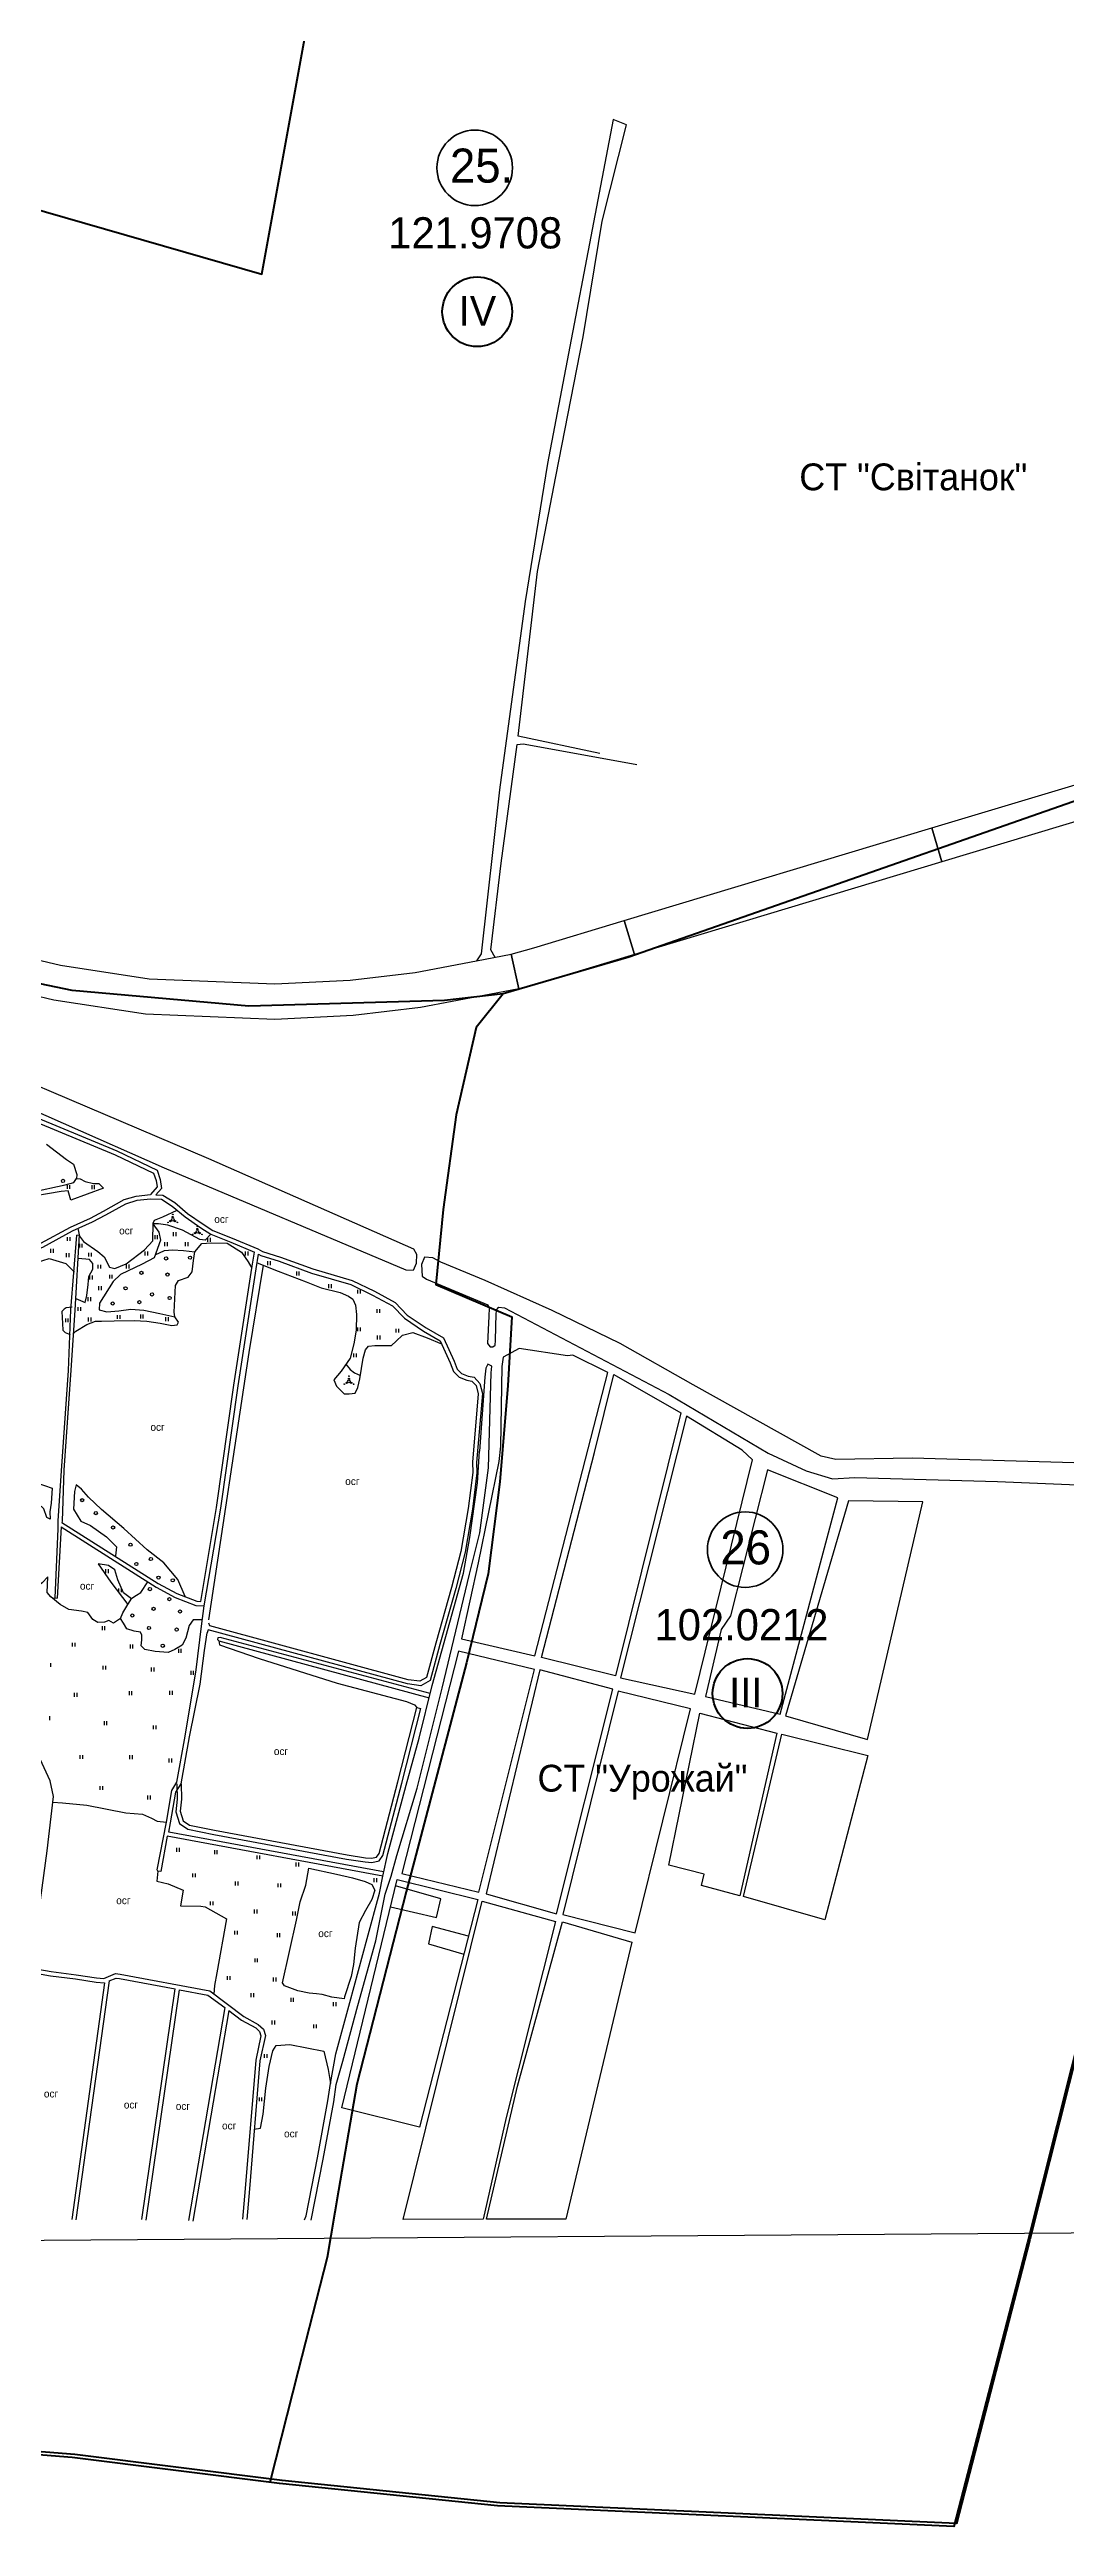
# Model space of a CAD drawing. Header units: millimetres. Extents: x 1378883 to 1389513, y 5662980 to 5673292.
# Drawn here: x 1386751 to 1387698, y 5662980 to 5665288 of the extents above; entities that cross this region are included whole.
import ezdxf
from ezdxf.enums import TextEntityAlignment as Align

# ---------------------------------------------------------------- set-up
doc = ezdxf.new("R2010")
doc.units = ezdxf.units.MM
for name, color, linetype in [('N-raion', 1, 'Continuous'), ('PAY', 4, 'Continuous'), ('zona', 3, 'Continuous'), ('вулиці', 7, 'Continuous'), ('КартаСкан', 252, 'Continuous'), ('межа по генплану', 7, 'Continuous'), ('район', 6, 'Continuous')]:
    doc.layers.add(name, color=color, linetype=linetype)
picture_1 = doc.add_image_def('image1.tif', size_in_pixel=(29607, 29619))

msp = doc.modelspace()

# ---------------------------------------------------------------- linework, layer by layer
at = {"layer": 'N-raion', "color": 1, "lineweight": 35}
for centre in [(1387147.7, 5665177.4), (1387399.7, 5663889.8)]:
    msp.add_circle(centre, 35.2, dxfattribs=at)
at = {"layer": 'zona', "color": 3, "lineweight": 60}
for centre in [(1387150, 5665043.3), (1387401.9, 5663755.7)]:
    msp.add_circle(centre, 32.5, dxfattribs=at)
at = {"layer": 'вулиці', "color": 7}
for p, q in [((1386768.1, 5664225.9), (1386768.1, 5664229.5)), ((1386770.5, 5664225.9), (1386770.5, 5664229.5)), ((1386791.1, 5664225.7), (1386791.1, 5664229.3)), ((1386793.5, 5664225.7), (1386793.5, 5664229.3)), ((1386752.7, 5664166.4), (1386752.7, 5664170)), ((1386755.1, 5664166.4), (1386755.1, 5664170)), ((1386767.4, 5664162.4), (1386767.4, 5664166)), ((1386768.2, 5664177.4), (1386768.2, 5664181)), ((1386769.8, 5664162.4), (1386769.8, 5664166)), ((1386770.6, 5664177.4), (1386770.6, 5664181)), ((1386779.6, 5664171.2), (1386779.6, 5664174.8)), ((1386782, 5664171.2), (1386782, 5664174.8)), ((1386788.2, 5664162.8), (1386788.2, 5664166.4)), ((1386790.6, 5664162.8), (1386790.6, 5664166.4)), ((1386840.6, 5664163.9), (1386840.6, 5664167.5)), ((1386843, 5664163.9), (1386843, 5664167.5)), ((1386849.8, 5664179.1), (1386849.8, 5664182.7)), ((1386852.2, 5664179.1), (1386852.2, 5664182.7)), ((1386859, 5664172.7), (1386859, 5664176.3)), ((1386861.4, 5664172.7), (1386861.4, 5664176.3)), ((1386867.1, 5664182), (1386867.1, 5664185.6)), ((1386869.5, 5664182), (1386869.5, 5664185.6)), ((1386878.2, 5664172.7), (1386878.2, 5664176.3)), ((1386880.6, 5664172.7), (1386880.6, 5664176.3)), ((1386899, 5664176.6), (1386899, 5664180.2)), ((1386901.4, 5664176.6), (1386901.4, 5664180.2)), ((1386934.1, 5664164), (1386934.1, 5664167.6)), ((1386936.5, 5664164), (1386936.5, 5664167.6)), ((1386789, 5664141.6), (1386789, 5664145.2)), ((1386791.4, 5664141.6), (1386791.4, 5664145.2)), ((1386796.9, 5664151.7), (1386796.9, 5664155.3)), ((1386799.3, 5664151.7), (1386799.3, 5664155.3)), ((1386807.5, 5664142.3), (1386807.5, 5664145.9)), ((1386809.9, 5664142.3), (1386809.9, 5664145.9)), ((1386823.3, 5664151.8), (1386823.3, 5664155.4)), ((1386825.7, 5664151.8), (1386825.7, 5664155.4)), ((1386955, 5664155), (1386955, 5664158.6)), ((1386957.4, 5664155), (1386957.4, 5664158.6)), ((1386981.8, 5664145.2), (1386981.8, 5664148.8)), ((1386984.2, 5664145.2), (1386984.2, 5664148.8)), ((1386787.4, 5664121.3), (1386787.4, 5664124.9)), ((1386789.8, 5664121.3), (1386789.8, 5664124.9)), ((1386797.5, 5664131.6), (1386797.5, 5664135.2)), ((1386799.9, 5664131.6), (1386799.9, 5664135.2)), ((1387011.7, 5664133.5), (1387011.7, 5664137.1)), ((1387014.1, 5664133.5), (1387014.1, 5664137.1)), ((1387038.8, 5664128.3), (1387038.8, 5664131.9)), ((1387041.2, 5664128.3), (1387041.2, 5664131.9)), ((1386766.5, 5664101.6), (1386766.5, 5664105.2)), ((1386768.9, 5664101.6), (1386768.9, 5664105.2)), ((1386778.1, 5664112.2), (1386778.1, 5664115.8)), ((1386780.5, 5664112.2), (1386780.5, 5664115.8)), ((1386787.9, 5664102.5), (1386787.9, 5664106.1)), ((1386790.3, 5664102.5), (1386790.3, 5664106.1)), ((1386814.8, 5664104.7), (1386814.8, 5664108.3)), ((1386817.2, 5664104.7), (1386817.2, 5664108.3)), ((1386836.4, 5664105.3), (1386836.4, 5664108.9)), ((1386838.8, 5664105.3), (1386838.8, 5664108.9)), ((1386859.8, 5664102.7), (1386859.8, 5664106.3)), ((1386862.2, 5664102.7), (1386862.2, 5664106.3)), ((1387038.8, 5664093.2), (1387038.8, 5664096.8)), ((1387041.2, 5664093.2), (1387041.2, 5664096.8)), ((1387056.9, 5664110.3), (1387056.9, 5664113.9)), ((1387059.3, 5664110.3), (1387059.3, 5664113.9)), ((1387074.6, 5664092), (1387074.6, 5664095.6)), ((1387077, 5664092), (1387077, 5664095.6)), ((1387035.1, 5664069), (1387035.1, 5664072.6)), ((1387037.5, 5664069), (1387037.5, 5664072.6)), ((1387057.1, 5664085.6), (1387057.1, 5664089.2)), ((1387059.5, 5664085.6), (1387059.5, 5664089.2)), ((1386804, 5663868), (1386804, 5663871.6)), ((1386806.4, 5663868), (1386806.4, 5663871.6)), ((1386816.1, 5663850.1), (1386816.1, 5663853.7)), ((1386818.5, 5663850.1), (1386818.5, 5663853.7)), ((1386800.7, 5663814.8), (1386800.7, 5663818.4)), ((1386803.1, 5663814.8), (1386803.1, 5663818.4)), ((1386773, 5663799.4), (1386773, 5663803)), ((1386775.4, 5663799.4), (1386775.4, 5663803)), ((1386826.8, 5663797.8), (1386826.8, 5663801.4)), ((1386829.2, 5663797.8), (1386829.2, 5663801.4)), ((1386871.8, 5663793.7), (1386871.8, 5663797.3)), ((1386874.2, 5663793.7), (1386874.2, 5663797.3)), ((1386752.7, 5663780.5), (1386752.7, 5663784.1)), ((1386801.5, 5663778), (1386801.5, 5663781.6)), ((1386803.9, 5663778), (1386803.9, 5663781.6)), ((1386846.6, 5663776.2), (1386846.6, 5663779.8)), ((1386849, 5663776.2), (1386849, 5663779.8)), ((1386883.3, 5663773.2), (1386883.3, 5663776.8)), ((1386885.7, 5663773.2), (1386885.7, 5663776.8)), ((1386774.8, 5663752.6), (1386774.8, 5663756.2)), ((1386777.2, 5663752.6), (1386777.2, 5663756.2)), ((1386825.9, 5663754.2), (1386825.9, 5663757.8)), ((1386828.3, 5663754.2), (1386828.3, 5663757.8)), ((1386863.7, 5663754.6), (1386863.7, 5663758.2)), ((1386866.1, 5663754.6), (1386866.1, 5663758.2)), ((1386751.7, 5663731), (1386751.7, 5663734.6)), ((1386802.6, 5663726.2), (1386802.6, 5663729.8)), ((1386805, 5663726.2), (1386805, 5663729.8)), ((1386848.3, 5663722.4), (1386848.3, 5663726)), ((1386850.7, 5663722.4), (1386850.7, 5663726)), ((1386780.1, 5663694.8), (1386780.1, 5663698.4)), ((1386782.5, 5663694.8), (1386782.5, 5663698.4)), ((1386826.4, 5663694.5), (1386826.4, 5663698.1)), ((1386828.8, 5663694.5), (1386828.8, 5663698.1)), ((1386862.9, 5663691.4), (1386862.9, 5663695)), ((1386865.3, 5663691.4), (1386865.3, 5663695)), ((1386798.7, 5663665.8), (1386798.7, 5663669.4)), ((1386801.1, 5663665.8), (1386801.1, 5663669.4)), ((1386843, 5663657), (1386843, 5663660.6)), ((1386845.4, 5663657), (1386845.4, 5663660.6)), ((1386870.1, 5663608.3), (1386870.1, 5663611.9)), ((1386872.5, 5663608.3), (1386872.5, 5663611.9)), ((1386885.1, 5663584.5), (1386885.1, 5663588.1)), ((1386887.5, 5663584.5), (1386887.5, 5663588.1)), ((1386905.4, 5663606), (1386905.4, 5663609.6)), ((1386907.8, 5663606), (1386907.8, 5663609.6)), ((1386945.1, 5663601.3), (1386945.1, 5663604.9)), ((1386947.5, 5663601.3), (1386947.5, 5663604.9)), ((1386981.4, 5663594.6), (1386981.4, 5663598.2)), ((1386983.8, 5663594.6), (1386983.8, 5663598.2)), ((1386924.8, 5663576.8), (1386924.8, 5663580.4)), ((1386927.2, 5663576.8), (1386927.2, 5663580.4)), ((1386964.5, 5663575.2), (1386964.5, 5663578.8)), ((1386966.9, 5663575.2), (1386966.9, 5663578.8)), ((1387054.1, 5663580), (1387054.1, 5663583.6)), ((1387056.5, 5663580), (1387056.5, 5663583.6)), ((1386901.4, 5663558.4), (1386901.4, 5663562)), ((1386903.8, 5663558.4), (1386903.8, 5663562)), ((1386942.6, 5663550.7), (1386942.6, 5663554.3)), ((1386945, 5663550.7), (1386945, 5663554.3)), ((1386978.3, 5663548.9), (1386978.3, 5663552.5)), ((1386980.7, 5663548.9), (1386980.7, 5663552.5)), ((1386924.1, 5663531), (1386924.1, 5663534.6)), ((1386926.5, 5663531), (1386926.5, 5663534.6)), ((1386963.8, 5663528.7), (1386963.8, 5663532.3)), ((1386966.2, 5663528.7), (1386966.2, 5663532.3)), ((1386943, 5663505.3), (1386943, 5663508.9)), ((1386945.4, 5663505.3), (1386945.4, 5663508.9)), ((1386917.3, 5663488.8), (1386917.3, 5663492.4)), ((1386919.7, 5663488.8), (1386919.7, 5663492.4)), ((1386939.3, 5663472.8), (1386939.3, 5663476.4)), ((1386941.7, 5663472.8), (1386941.7, 5663476.4)), ((1386960.1, 5663487.4), (1386960.1, 5663491)), ((1386962.5, 5663487.4), (1386962.5, 5663491)), ((1386976.5, 5663468.5), (1386976.5, 5663472.1)), ((1386978.9, 5663468.5), (1386978.9, 5663472.1)), ((1386958.9, 5663447.4), (1386958.9, 5663451)), ((1386961.3, 5663447.4), (1386961.3, 5663451)), ((1387016.2, 5663464.4), (1387016.2, 5663468)), ((1387018.6, 5663464.4), (1387018.6, 5663468)), ((1386997.9, 5663443.8), (1386997.9, 5663447.4)), ((1387000.3, 5663443.8), (1387000.3, 5663447.4)), ((1386951.8, 5663416.1), (1386951.8, 5663419.7)), ((1386954.2, 5663416.1), (1386954.2, 5663419.7)), ((1386947, 5663375.7), (1386947, 5663379.3)), ((1386949.4, 5663375.7), (1386949.4, 5663379.3))]:
    msp.add_line(p, q, dxfattribs=at)
for points in [[(1387264.2, 5664631.8), (1387188.1, 5664647.9), (1387206.3, 5664801.3), (1387223.2, 5664889.9), (1387248.7, 5665020), (1387266.5, 5665127.6), (1387289, 5665217.5), (1387276.7, 5665222.3), (1387215.6, 5664901.8), (1387194.7, 5664773.3), (1387170.7, 5664597.8), (1387153.8, 5664445.1), (1387149.3, 5664438.3)], [(1387166.7, 5664441.7), (1387162.7, 5664448.6), (1387172.2, 5664529.4), (1387187.3, 5664640.1), (1387192.9, 5664640.8), (1387276.8, 5664625.3), (1387298.9, 5664621.5)], [(1386176.2, 5664528), (1386356.7, 5664451.3), (1386419, 5664422.4), (1386423.1, 5664419), (1386636.6, 5664330.6), (1386812.5, 5664257.8), (1386848.4, 5664240.5), (1386850.8, 5664233.8), (1386851.7, 5664227.7), (1386845.5, 5664220.8)], [(1386177.8, 5664531.7), (1386358.4, 5664455), (1386421.2, 5664425.8), (1386425.2, 5664422.5), (1386638.1, 5664334.3), (1386814.1, 5664261.5), (1386851.7, 5664243.4), (1386854.7, 5664234.8), (1386855.9, 5664226.4), (1386850.6, 5664220.5)], [(1386701, 5664448.7), (1386761.7, 5664434.3), (1386844.2, 5664421.8), (1386961.3, 5664416.9), (1387031.6, 5664420.5), (1387092.2, 5664427.7), (1387149.5, 5664438.3), (1387181.7, 5664444.7), (1387188.8, 5664412.5), (1387156.2, 5664406), (1387097.2, 5664395), (1387034.4, 5664387.6), (1386961.4, 5664383.9), (1386841, 5664388.9), (1386755.5, 5664401.8), (1386692.8, 5664416.7)], [(1386748.7, 5664267.5), (1386767.4, 5664253.4), (1386773.8, 5664249.1), (1386776.8, 5664239.3), (1386776.5, 5664235.6)], [(1386734.5, 5664222.9), (1386766.1, 5664229.6), (1386774.2, 5664231.9), (1386776.7, 5664235.6), (1386779.9, 5664235.3), (1386784.6, 5664232.9), (1386792.4, 5664231), (1386797.3, 5664231), (1386801.9, 5664226.6), (1386771.4, 5664215.5), (1386768.7, 5664224.2), (1386762.2, 5664223.6), (1386725.9, 5664217.2)], [(1386618.9, 5664079), (1386619.6, 5664087.5), (1386621.3, 5664101.7), (1386624.9, 5664121.2), (1386631.6, 5664136.7), (1386639.1, 5664142.2), (1386655.6, 5664147.3), (1386686.2, 5664156.4), (1386713.4, 5664163.7), (1386743.4, 5664175.3), (1386771.1, 5664190.3), (1386789.7, 5664198.8), (1386801.9, 5664205.3), (1386820.9, 5664215.9), (1386832.2, 5664219.2), (1386845.5, 5664220.8)], [(1386623.6, 5664071.1), (1386622.7, 5664077.2), (1386623.6, 5664087.1), (1386625.3, 5664101.1), (1386628.8, 5664120), (1386634.8, 5664134.1), (1386640.9, 5664138.6), (1386656.8, 5664143.5), (1386687.3, 5664152.5), (1386714.6, 5664159.9), (1386745.1, 5664171.7), (1386772.8, 5664186.7), (1386791.5, 5664195.2), (1386803.8, 5664201.8), (1386822.5, 5664212.1), (1386833, 5664215.3), (1386845.6, 5664216.7), (1386855.8, 5664216.3), (1386865.8, 5664209.9), (1386877.7, 5664200), (1386892.3, 5664189.7), (1386901.8, 5664183.7), (1386920.3, 5664176.2), (1386942.5, 5664167.1)], [(1386623.6, 5664071.1), (1386622.7, 5664077.2), (1386623.6, 5664087.1), (1386625.3, 5664101.1), (1386628.8, 5664120), (1386634.8, 5664134.1), (1386640.9, 5664138.6), (1386656.8, 5664143.5), (1386687.3, 5664152.5), (1386714.6, 5664159.9), (1386745.1, 5664171.7), (1386772.8, 5664186.7), (1386791.5, 5664195.2), (1386803.8, 5664201.8), (1386822.5, 5664212.1), (1386833, 5664215.3), (1386845.6, 5664216.7), (1386855.8, 5664216.3), (1386865.8, 5664209.9), (1386877.7, 5664200), (1386892.3, 5664189.7), (1386901.8, 5664183.7), (1386920.3, 5664176.2), (1386942.5, 5664167.1)], [(1386850.6, 5664220.5), (1386857, 5664220.2), (1386868.2, 5664213.1), (1386880.1, 5664203.1), (1386894.5, 5664193), (1386903.6, 5664187.3), (1386921.8, 5664179.9), (1386945.7, 5664170.1), (1386949.9, 5664167.7), (1386966.7, 5664162.2), (1386996.7, 5664151.3), (1387033.5, 5664140.7), (1387054.2, 5664130.6), (1387073.4, 5664120.2), (1387084.8, 5664108.4), (1387102.3, 5664096.6), (1387118.7, 5664087), (1387128.4, 5664065.4), (1387131.4, 5664058), (1387135.4, 5664054), (1387141.5, 5664051.5), (1387147.2, 5664050.5), (1387152.5, 5664044.7), (1387155, 5664035.4), (1387149.5, 5663971), (1387149.8, 5663961.3), (1387145.5, 5663927.5), (1387138.8, 5663887.3), (1387130.1, 5663853.6), (1387115.3, 5663801.5), (1387106.2, 5663767.9), (1387097.4, 5663763), (1387084.9, 5663764.7), (1386899.4, 5663815.1), (1386898.3, 5663812.2)], [(1386777.8, 5664189), (1386779.4, 5664181.9), (1386783.2, 5664176.8), (1386796.5, 5664167.7), (1386802.4, 5664162.6), (1386807.2, 5664153), (1386812.2, 5664151.9), (1386822.9, 5664156.1), (1386839.8, 5664169), (1386847.6, 5664177.5), (1386847.9, 5664194.1), (1386849.4, 5664196.7), (1386857, 5664199.8), (1386870.4, 5664206)], [(1386901.8, 5664183.7), (1386896.4, 5664178.1), (1386891.5, 5664178.9), (1386875.5, 5664187.5), (1386861.7, 5664192), (1386852.9, 5664193.5), (1386847.8, 5664193.4), (1386853.2, 5664185.7), (1386854.8, 5664178.3), (1386849, 5664161.7), (1386837.8, 5664155.7), (1386817.7, 5664146.2), (1386810.7, 5664139.5), (1386798.1, 5664119.4), (1386797.8, 5664113.3), (1386805, 5664111.3), (1386816.1, 5664112.4), (1386827.1, 5664114), (1386839.3, 5664112.9), (1386854.3, 5664109.9), (1386868.2, 5664106.8)], [(1386776.6, 5664182.9), (1386771.1, 5664113.3), (1386768.8, 5664056.6), (1386762.4, 5663963.2), (1386759.2, 5663916.7), (1386759.3, 5663909.2)], [(1386762.2, 5663910.9), (1386850.7, 5663854.8), (1386868.5, 5663845.3), (1386887.8, 5663837.7), (1386895.6, 5663837.4), (1386911.1, 5663928.5), (1386927.1, 5664042.3), (1386944, 5664151.4), (1386946.2, 5664165.2)], [(1386776.6, 5664182.9), (1386779, 5664183.1), (1386775.1, 5664113), (1386771.4, 5664057), (1386764.7, 5663963.8), (1386763.2, 5663916.2), (1386763, 5663915.1)], [(1386763, 5663915.1), (1386852.8, 5663858.3), (1386870.2, 5663849), (1386888.7, 5663841.6), (1386892.3, 5663841.5), (1386907.1, 5663929.1), (1386923.2, 5664042.9), (1386940.1, 5664152), (1386942.5, 5664167.1)], [(1386773.9, 5664091.1), (1386776, 5664093.2), (1386786.3, 5664099.6), (1386794.4, 5664102.7), (1386799.8, 5664102.8), (1386811.8, 5664103), (1386830.3, 5664103.3), (1386842.2, 5664102.8), (1386854.7, 5664100.7), (1386865.5, 5664098.7), (1386870.4, 5664099.3), (1386871.6, 5664101.7), (1386868.2, 5664106.8), (1386867.5, 5664111.1), (1386868.9, 5664136), (1386871.6, 5664140.6), (1386880.6, 5664143.8), (1386884.5, 5664148.6), (1386885.7, 5664159.2), (1386886.8, 5664167.3), (1386893.4, 5664175.1), (1386902.2, 5664175.7), (1386917.1, 5664175.3), (1386930.5, 5664167), (1386936.7, 5664158), (1386940.1, 5664152), (1386942.5, 5664167.1)], [(1386850, 5664164.5), (1386858.6, 5664168.6), (1386866.2, 5664169), (1386876.2, 5664168.6), (1386886.8, 5664167.3)], [(1386946.2, 5664165.2), (1386948.3, 5664164), (1386965.4, 5664158.5), (1386995.5, 5664147.5), (1387032.1, 5664136.9), (1387052.4, 5664127), (1387071, 5664117), (1387082.3, 5664105.4), (1387100.1, 5664093.2), (1387115.6, 5664084.2), (1387124.7, 5664063.9), (1387128, 5664055.7), (1387133.1, 5664050.5), (1387140.3, 5664047.6), (1387145.1, 5664046.8), (1387148.9, 5664042.7), (1387150.9, 5664035), (1387145.5, 5663971.2), (1387145.8, 5663961.5), (1387141.6, 5663928.1), (1387134.9, 5663888.1), (1387126.2, 5663854.6), (1387111.4, 5663802.6), (1387102.7, 5663770.6), (1387096.6, 5663767.1), (1387085.7, 5663768.6), (1386900.7, 5663818.9), (1386900, 5663821.2)], [(1386946.2, 5664165.2), (1386948.3, 5664164), (1386965.4, 5664158.5), (1386995.5, 5664147.5), (1387032.1, 5664136.9), (1387052.4, 5664127), (1387071, 5664117), (1387082.3, 5664105.4), (1387100.1, 5664093.2), (1387115.6, 5664084.2), (1387124.7, 5664063.9), (1387128, 5664055.7), (1387133.1, 5664050.5), (1387140.3, 5664047.6), (1387145.1, 5664046.8), (1387148.9, 5664042.7), (1387150.9, 5664035), (1387145.5, 5663971.2), (1387145.8, 5663961.5), (1387141.6, 5663928.1), (1387134.9, 5663888.1), (1387126.2, 5663854.6), (1387111.4, 5663802.6), (1387102.7, 5663770.6), (1387096.6, 5663767.1), (1387085.7, 5663768.6), (1386900.7, 5663818.9), (1386900, 5663821.2)], [(1386719, 5664002), (1386714, 5664007.6), (1386709.7, 5664015.8), (1386695.1, 5664022), (1386692.4, 5664027.6), (1386692.4, 5664039.8), (1386697.7, 5664051.1), (1386702.9, 5664059.6), (1386703.9, 5664075.6), (1386707.6, 5664095.3), (1386709.5, 5664116.5), (1386709.7, 5664125.8), (1386705.8, 5664127.4), (1386694.6, 5664123.9), (1386679.2, 5664121.5), (1386675.1, 5664121.9), (1386669.9, 5664139.4), (1386682.7, 5664144), (1386707.1, 5664150.2), (1386727.5, 5664153.5), (1386751, 5664161.1), (1386766.5, 5664156.3), (1386774.7, 5664148.3)], [(1386776, 5664123.9), (1386784.8, 5664120.2), (1386786.2, 5664126.6), (1386787.4, 5664136.7), (1386788, 5664144.2), (1386791.8, 5664151.1), (1386791.9, 5664156.4), (1386788.7, 5664160.2), (1386778.2, 5664161.1)], [(1386899.8, 5663824.5), (1386937.6, 5664073.6), (1386950.7, 5664154.7)], [(1386944.9, 5664156.9), (1386964.4, 5664149.3), (1386990.7, 5664139.2), (1387004.7, 5664133.7), (1387022.2, 5664129.5), (1387030, 5664126), (1387034.1, 5664123.2), (1387036.5, 5664117.7), (1387037.4, 5664109), (1387037.3, 5664094.2), (1387035, 5664081.4), (1387031.6, 5664068.3), (1387023.1, 5664056.1), (1387016.3, 5664048), (1387019, 5664042), (1387026.1, 5664035), (1387030.6, 5664035), (1387036.2, 5664035.6), (1387038.8, 5664040.8), (1387040.7, 5664048.8), (1387043.7, 5664068.3), (1387045.9, 5664075.9), (1387048.6, 5664079.3), (1387054.7, 5664080), (1387064.7, 5664080), (1387070.2, 5664079.9), (1387074.6, 5664083.9), (1387080.5, 5664089.5), (1387089.9, 5664092), (1387103.5, 5664087.1), (1387116.8, 5664081.4)], [(1386772.6, 5664115.6), (1386769.6, 5664115.5), (1386766.9, 5664115.2), (1386765.2, 5664114), (1386763, 5664111.8), (1386763.4, 5664100.4), (1386763.9, 5664094.2), (1386766.1, 5664092.1), (1386770.7, 5664090.4)], [(1387135.4, 5663806.8), (1387203.8, 5663790.7), (1387271.6, 5664054.9), (1387239.2, 5664071), (1387234.2, 5664070.4), (1387189, 5664077.2), (1387174.2, 5664069.2), (1387173.1, 5664060.3), (1387171.6, 5663986.3), (1387170.3, 5663971.9), (1387150.8, 5663877.5), (1387135.4, 5663806.8)], [(1386995.3, 5663265), (1387006.6, 5663321.9), (1387016.3, 5663375.3), (1387018.6, 5663391.4), (1387024.9, 5663413), (1387038.9, 5663465), (1387055.6, 5663525.3), (1387064.2, 5663568.6), (1387069.8, 5663585.4), (1387075, 5663604.7), (1387093.9, 5663667.5), (1387105.1, 5663712.3), (1387117.2, 5663760.6), (1387142.7, 5663866.8), (1387152.5, 5663905.5), (1387160.4, 5663965.9), (1387163.1, 5664054.6)], [(1387027.5, 5664062.5), (1387031.5, 5664057.5), (1387035.7, 5664054.5), (1387041.2, 5664052.1)], [(1387210, 5663789.3), (1387259.3, 5663980.2), (1387277.4, 5664052.9), (1387339.8, 5664017.4), (1387278.9, 5663772.3), (1387210, 5663789.3)], [(1387283.5, 5663770.4), (1387352.8, 5663755.1), (1387406.6, 5663973.4), (1387397, 5663982.6), (1387344.9, 5664014), (1387283.5, 5663770.4)], [(1386735, 5663955.2), (1386735.6, 5663953.3), (1386739.6, 5663952), (1386753.9, 5663947.1), (1386753, 5663933), (1386751.8, 5663925), (1386752.1, 5663918.3), (1386748.9, 5663919.7), (1386746.2, 5663927.7), (1386736.6, 5663936.8), (1386728.1, 5663946.1), (1386719.7, 5663961.4), (1386715.1, 5663965.8), (1386711.3, 5663966.4), (1386706.1, 5663960.5), (1386702.4, 5663957.4), (1386695, 5663969.9), (1386688.6, 5663979.4), (1386680, 5663992), (1386675.4, 5663996.1), (1386667.7, 5663998.8), (1386657, 5664002.1)], [(1386989, 5663265.1), (1386990.5, 5663269.1), (1387001.2, 5663322.9), (1387010.8, 5663376.1), (1387013.2, 5663392.3), (1387018.3, 5663420), (1387031.3, 5663467.7), (1387047.5, 5663527.4), (1387058.9, 5663569.8), (1387062, 5663585.5), (1387066.6, 5663606.6), (1387083.9, 5663670.4), (1387095.9, 5663714), (1387108.1, 5663763.3), (1387137.3, 5663868), (1387143.1, 5663901), (1387150.3, 5663952), (1387152.2, 5663981.4)], [(1387362.8, 5663752.9), (1387432.2, 5663736.5), (1387486.2, 5663938), (1387420.5, 5663964.1), (1387385.9, 5663828.2), (1387377.3, 5663815.2), (1387362.8, 5663752.9)], [(1386877.8, 5663846), (1386871.1, 5663861.9), (1386858, 5663877.6), (1386842.5, 5663889.7), (1386820.7, 5663909.6), (1386799.8, 5663927.3), (1386787.7, 5663938.7), (1386781.2, 5663946), (1386776.3, 5663950.3), (1386774.8, 5663944.1), (1386773.7, 5663927.5), (1386780.6, 5663916.3), (1386789.7, 5663912.4), (1386804.4, 5663901.7), (1386814, 5663892.3), (1386813, 5663884)], [(1387437.4, 5663734.9), (1387513.8, 5663713), (1387565.3, 5663934.2), (1387496, 5663935.4), (1387437.4, 5663734.9)], [(1386762.2, 5663910.9), (1386758.6, 5663844.6)], [(1386759.3, 5663909.2), (1386756.3, 5663844.8)], [(1386817.6, 5663825.6), (1386811.2, 5663821.3), (1386806.8, 5663823.8), (1386802.6, 5663822.3), (1386796.4, 5663821.8), (1386791.8, 5663824.6), (1386787.3, 5663831.3), (1386781.1, 5663832.5), (1386769.3, 5663834.1), (1386761.5, 5663838.6), (1386752.8, 5663845.7), (1386749.4, 5663849.9), (1386749.8, 5663864.3), (1386744.5, 5663858.9), (1386737.5, 5663852.9), (1386731.9, 5663856.4), (1386725.4, 5663866.7), (1386719.1, 5663876.3), (1386711.8, 5663882), (1386699.2, 5663884.9)], [(1386827.9, 5663844), (1386820.4, 5663849.5), (1386815.2, 5663861.5), (1386812.2, 5663871), (1386806.4, 5663874.9), (1386796.7, 5663876.4), (1386808.6, 5663859.6), (1386824.4, 5663838.7)], [(1386753.8, 5663844.9), (1386758.6, 5663844.6)], [(1386894, 5663824.4), (1386885.3, 5663824.4), (1386881.6, 5663819.2), (1386878.6, 5663807.3), (1386875.2, 5663800.9), (1386868.3, 5663796.7), (1386862.1, 5663794), (1386850, 5663794.9), (1386840.4, 5663796.7), (1386836.9, 5663800.1), (1386837.4, 5663805.8), (1386837.6, 5663810.2), (1386836.1, 5663812.9), (1386830.2, 5663813.9), (1386823.5, 5663815.9), (1386820.4, 5663821.1), (1386817.6, 5663825.6), (1386819.8, 5663831), (1386824.3, 5663838.6), (1386828.3, 5663844.6), (1386832.5, 5663847.3), (1386836.6, 5663849.8), (1386843, 5663859.7)], [(1387062, 5663585.5), (1386861.2, 5663622.7), (1386855.1, 5663589.8), (1386852.5, 5663590.1), (1386851.9, 5663591.5), (1386860.4, 5663635.9), (1386865.4, 5663665.3), (1386870.2, 5663673), (1386878, 5663715.9), (1386888, 5663777.7), (1386893.2, 5663818.4), (1386895.6, 5663837.4)], [(1386731.6, 5663502), (1386742.9, 5663563.1), (1386749.1, 5663609.1), (1386755.2, 5663659.7), (1386751.9, 5663674.2), (1386687.7, 5663813.1)], [(1387062.7, 5663589.4), (1386862.7, 5663626.5), (1386864.3, 5663635.1), (1386869.2, 5663663.8), (1386874, 5663671.6), (1386881.9, 5663715.2), (1386891.8, 5663764.3), (1386895.9, 5663795.7), (1386898.3, 5663812.2)], [(1387106.2, 5663755.8), (1386910.5, 5663807.8), (1386908.3, 5663807.5), (1386908, 5663806.1), (1386909.3, 5663804.8), (1387105.2, 5663751.7)], [(1386909.3, 5663804.8), (1386910, 5663801), (1386946.8, 5663788.2), (1387019.5, 5663765.3), (1387084, 5663748.2), (1387091.5, 5663745.2), (1387093.6, 5663742.7), (1387097.5, 5663741.7)], [(1387079.7, 5663588), (1387151.6, 5663570.5), (1387203.3, 5663778.2), (1387132.5, 5663795.3), (1387079.7, 5663588)], [(1387158.2, 5663569), (1387224, 5663550.5), (1387276.3, 5663759.7), (1387208.3, 5663777.9), (1387158.2, 5663569)], [(1387229.7, 5663549.7), (1387297.1, 5663532.7), (1387348.7, 5663741.3), (1387281.5, 5663757.8), (1387229.7, 5663549.7)], [(1386870, 5663671.4), (1386870.4, 5663657.4), (1386869.2, 5663645.5), (1386872.7, 5663634.6), (1386880.4, 5663629.3), (1386904.5, 5663624.4), (1387028.1, 5663601.3), (1387045.5, 5663598.7), (1387051.8, 5663598.2), (1387058.6, 5663599.8), (1387062.2, 5663604.9), (1387079.8, 5663672.3), (1387097.5, 5663741.7)], [(1386874, 5663671.6), (1386874.4, 5663657.2), (1386873.3, 5663646), (1386876.1, 5663637.1), (1386882, 5663633), (1386905.2, 5663628.4), (1387028.8, 5663605.3), (1387046, 5663602.7), (1387051.5, 5663602.2), (1387056.2, 5663603.3), (1387058.5, 5663606.6), (1387075.9, 5663673.3), (1387093.6, 5663742.7)], [(1387357.4, 5663737.3), (1387429.1, 5663718.7), (1387394.8, 5663567.1), (1387358.9, 5663576.7), (1387361.6, 5663587.5), (1387328.5, 5663595.6), (1387357.4, 5663737.3)], [(1387433.9, 5663717.8), (1387514, 5663697.9), (1387474.1, 5663544.9), (1387398.3, 5663566.4), (1387433.9, 5663717.8)], [(1386754.6, 5663654.6), (1386763.5, 5663653.8), (1386786.3, 5663651.6), (1386822.7, 5663644.5), (1386838, 5663643.2), (1386846.6, 5663639.5), (1386851.7, 5663636.9), (1386860.4, 5663635.9)], [(1386852.5, 5663590.2), (1386851.3, 5663580.9), (1386862.1, 5663578.2), (1386876.1, 5663572.5), (1386873.5, 5663558), (1386892.3, 5663557.5), (1386896.4, 5663557), (1386916.5, 5663545.6), (1386907.3, 5663495.3), (1386905.3, 5663483.7), (1386904.6, 5663475.6)], [(1386993.2, 5663592.9), (1387018.8, 5663587.3), (1387033.8, 5663583.9), (1387045.7, 5663580.5), (1387051.7, 5663577.8), (1387054.7, 5663572.4), (1387051.9, 5663563.8), (1387045.8, 5663553.4), (1387040.1, 5663542.4), (1387036.3, 5663518.3), (1387034.7, 5663503.3), (1387032.6, 5663492), (1387026.4, 5663473.2), (1387026.1, 5663471.1), (1387014.6, 5663472.6), (1387005.4, 5663475.3), (1387000.1, 5663476), (1386993.4, 5663476.4), (1386982.9, 5663478.7), (1386970.4, 5663483.2), (1386968.6, 5663486), (1386981.7, 5663544.6), (1386985, 5663561.5), (1386990.2, 5663577.2), (1386993.2, 5663592.9)], [(1387075.4, 5663582.3), (1387150.7, 5663563.8), (1387096.2, 5663351.7), (1387023.9, 5663369.5), (1387075.4, 5663582.3)], [(1387069.3, 5663557), (1387112.2, 5663546.9), (1387116.2, 5663564.3), (1387074, 5663576.4)], [(1387154.5, 5663562.2), (1387223, 5663543.3), (1387177, 5663360.5), (1387155.5, 5663266), (1387081, 5663265.7), (1387154.5, 5663562.2)], [(1387229.5, 5663543), (1387294, 5663524), (1387232.7, 5663266), (1387158.6, 5663266), (1387187.5, 5663389.9), (1387229.5, 5663543)], [(1387141.9, 5663529.7), (1387108.1, 5663538.5), (1387104.5, 5663522.3), (1387137.6, 5663512.7)], [(1386727.7, 5663496.3), (1386731.4, 5663496.4), (1386752.5, 5663492.6), (1386775.6, 5663489.7), (1386794.9, 5663486.8), (1386802.7, 5663486.1)], [(1386731.6, 5663502), (1386733.4, 5663500.1), (1386753.1, 5663496.6), (1386776.2, 5663493.7), (1386795.3, 5663490.7), (1386802.1, 5663490.1), (1386812.9, 5663494.7), (1386817.3, 5663494.1), (1386900.8, 5663478.5), (1386932.5, 5663454.7), (1386946, 5663447.4), (1386950.7, 5663442.9), (1386952.6, 5663437), (1386947.5, 5663413.5), (1386937.8, 5663294.2), (1386935.2, 5663265.6)], [(1386802.7, 5663486.1), (1386772.2, 5663265.7)], [(1386807, 5663487.9), (1386776.1, 5663265.2)], [(1386807, 5663487.9), (1386813.4, 5663490.6), (1386816.7, 5663490.1), (1386868.5, 5663480.4)], [(1386837.5, 5663265.5), (1386868.5, 5663480.4)], [(1386841.4, 5663265), (1386872.5, 5663479.7)], [(1386872.5, 5663479.7), (1386899.1, 5663474.7), (1386914.8, 5663463)], [(1386914.8, 5663463), (1386881.1, 5663264.7)], [(1386918.4, 5663460.3), (1386885, 5663264.1)], [(1386918.4, 5663460.3), (1386930.3, 5663451.4), (1386943.6, 5663444.1), (1386947.2, 5663440.7), (1386948.4, 5663436.8), (1386943.6, 5663414.1), (1386933.8, 5663294.5), (1386931.2, 5663266)], [(1386942.3, 5663349.6), (1386948.1, 5663350.7), (1386950.4, 5663363.6), (1386953.1, 5663387.8), (1386956.1, 5663408), (1386959.4, 5663422.7), (1386962.8, 5663427.6), (1386975.3, 5663428.6), (1387007, 5663422.4), (1387011, 5663405.2), (1387013.2, 5663392.3)]]:
    msp.add_lwpolyline(points, dxfattribs=at)
for points in [[(1387583.1, 5664530.7), (1387573.6, 5664562.3), (1387844.7, 5664643.9), (1387838.3, 5664613.7), (1387836.9, 5664607.1), (1387583.1, 5664530.7)], [(1387296.6, 5664444.4), (1387287.1, 5664476), (1387573.6, 5664562.3), (1387583.1, 5664530.7), (1387296.6, 5664444.4)], [(1387212, 5664418.9), (1387188.8, 5664412.5), (1387181.7, 5664444.7), (1387202.8, 5664450.6), (1387287.1, 5664476), (1387296.6, 5664444.4), (1387212, 5664418.9)]]:
    msp.add_lwpolyline(points, close=True, dxfattribs=at)
at = {"layer": 'вулиці', "color": 7, "lineweight": -2}
for points in [[(1386164.4, 5664541.4), (1386164.6, 5664546.4), (1386167.8, 5664553.9), (1386172.9, 5664560.5), (1386183.7, 5664557.1), (1386591.6, 5664385.2), (1386899.6, 5664254.2), (1387090.6, 5664170.2), (1387093.3, 5664165.2), (1387093, 5664156.4), (1387090.4, 5664150), (1387083.7, 5664150.3), (1386858.6, 5664245.2), (1386670.1, 5664328.5), (1386484.8, 5664403.9), (1386402.7, 5664438), (1386302.1, 5664481.2), (1386196.6, 5664526), (1386171.1, 5664536.5), (1386164.4, 5664541.4)], [(1387108.6, 5664161.6), (1387100.8, 5664162.4), (1387098.2, 5664155.5), (1387098.6, 5664144.7), (1387102.7, 5664141.9), (1387159.9, 5664117.8), (1387161, 5664114.9), (1387160.8, 5664107.4), (1387159.7, 5664081.8), (1387162, 5664078.8), (1387164.7, 5664078.6), (1387166.6, 5664080.4), (1387167.1, 5664084.5), (1387167.8, 5664109.7), (1387168.2, 5664113.5), (1387170.1, 5664115.8), (1387175.3, 5664115), (1387328.9, 5664034.4), (1387421.1, 5663979.6), (1387456.6, 5663963.1), (1387481, 5663955.9), (1387501.9, 5663956.9), (1387634.9, 5663953.4), (1387806.3, 5663946.1)], [(1387846, 5663966.6), (1387555.3, 5663975.1), (1387484.1, 5663973.8), (1387470.4, 5663976.8), (1387351.4, 5664043.2), (1387283.3, 5664082), (1387219.9, 5664112.6), (1387157.3, 5664140.6), (1387116.1, 5664157.8), (1387108.6, 5664161.6)], [(1387163.1, 5664054.6), (1387163.6, 5664060.6), (1387160, 5664062.5), (1387157.9, 5664059), (1387157.1, 5664050.6), (1387152.2, 5663981.4)]]:
    msp.add_lwpolyline(points, dxfattribs=at)
at = {"layer": 'вулиці', "color": 7}
for centre, radius in [((1386764, 5664233.4), 1.49), ((1386861.9, 5664194.7), 0.312), ((1386864.1, 5664195.9), 0.625), ((1386866.3, 5664197.2), 1.25), ((1386866.3, 5664199.7), 0.625), ((1386866.3, 5664202.2), 0.312), ((1386868.4, 5664195.9), 0.625), ((1386870.6, 5664194.7), 0.312), ((1386889.2, 5664186), 1.25), ((1386889.2, 5664188.5), 0.625), ((1386889.2, 5664191), 0.312), ((1386884.8, 5664183.5), 0.312), ((1386887, 5664184.8), 0.625), ((1386891.3, 5664184.8), 0.625), ((1386893.5, 5664183.5), 0.312), ((1386837.1, 5664147.7), 1.49), ((1386860.1, 5664161.1), 1.49), ((1386861.4, 5664146.1), 1.49), ((1386882.4, 5664161.9), 1.49), ((1386810.3, 5664119.1), 1.49), ((1386822.3, 5664133.3), 1.49), ((1386835.2, 5664120.4), 1.49), ((1386847, 5664127.6), 1.49), ((1386863.4, 5664124.3), 1.49), ((1387030.5, 5664048.9), 0.625), ((1387030.5, 5664051.4), 0.312), ((1387026.1, 5664043.9), 0.312), ((1387028.3, 5664045.2), 0.625), ((1387030.5, 5664046.4), 1.25), ((1387032.6, 5664045.2), 0.625), ((1387034.8, 5664043.9), 0.312), ((1386781.9, 5663935.9), 1.49), ((1386794.6, 5663923.8), 1.49), ((1386810.7, 5663910.4), 1.49), ((1386826.9, 5663894.4), 1.49), ((1386832.4, 5663876.4), 1.49), ((1386845.9, 5663881), 1.49), ((1386853, 5663863.7), 1.49), ((1386845, 5663853), 1.49), ((1386863.1, 5663843.6), 1.49), ((1386866.3, 5663861.2), 1.49), ((1386828.6, 5663828.4), 1.49), ((1386844.1, 5663816.7), 1.49), ((1386848.4, 5663834.6), 1.49), ((1386873, 5663832.1), 1.49), ((1386857, 5663800.2), 1.49), ((1386869.9, 5663815.3), 1.49)]:
    msp.add_circle(centre, radius, dxfattribs=at)
at = {"layer": 'межа по генплану', "color": 5, "lineweight": 70}
msp.add_lwpolyline([(1387772.5, 5663680.1), (1387662.7, 5663244.2), (1387594.2, 5662979.5), (1387168.8, 5662998.6), (1386965.9, 5663019.5), (1386772.6, 5663043.8), (1386545.9, 5663061.8)], dxfattribs=at)
msp.add_lwpolyline([(1387772.5, 5663680.1), (1387662.7, 5663244.2), (1387594.2, 5662979.5), (1387168.8, 5662998.6), (1386965.9, 5663019.5), (1386772.6, 5663043.8), (1386545.9, 5663061.8)], dxfattribs=at)
at = {"layer": 'межа по генплану', "color": 3, "lineweight": 70}
msp.add_lwpolyline([(1387772.5, 5663680.1), (1387662.7, 5663244.2), (1387594.2, 5662979.5), (1387168.8, 5662998.6), (1386965.9, 5663019.5), (1386772.6, 5663043.8), (1386545.9, 5663061.8)], dxfattribs=at)
msp.add_lwpolyline([(1387772.5, 5663680.1), (1387662.7, 5663244.2), (1387594.2, 5662979.5), (1387168.8, 5662998.6), (1386965.9, 5663019.5), (1386772.6, 5663043.8), (1386545.9, 5663061.8)], dxfattribs=at)
msp.add_lwpolyline([(1387772.5, 5663680.1), (1387662.7, 5663244.2), (1387594.2, 5662979.5), (1387168.8, 5662998.6), (1386965.9, 5663019.5), (1386772.6, 5663043.8), (1386545.9, 5663061.8)], dxfattribs=at)
at = {"layer": 'межа по генплану', "color": 2, "lineweight": 70}
msp.add_lwpolyline([(1387772.5, 5663680.1), (1387662.7, 5663244.2), (1387594.2, 5662979.5), (1387168.8, 5662998.6), (1386965.9, 5663019.5), (1386772.6, 5663043.8), (1386545.9, 5663061.8)], dxfattribs=at)
at = {"layer": 'межа по генплану', "color": 1, "lineweight": 70}
msp.add_lwpolyline([(1387774.9, 5663682.9), (1387665.1, 5663247), (1387596.6, 5662982.3), (1387171.2, 5663001.4), (1386968.3, 5663022.3), (1386775, 5663046.6), (1386548.3, 5663064.6)], dxfattribs=at)
at = {"layer": 'район', "color": 6, "lineweight": 100}
for points in [[(1387849, 5664636.9), (1387291.3, 5664441.8), (1387174.1, 5664407.7), (1387119.6, 5664401.5), (1386937.3, 5664396.3), (1386772.7, 5664410.9), (1386703.5, 5664425.1), (1386599.7, 5664455.1), (1386479.6, 5664509.2), (1386411.5, 5664547.3), (1386497.3, 5664703), (1386563.7, 5664755.7), (1386633.9, 5664938.5), (1386675.5, 5665055.6), (1386711, 5665146.9), (1386949.4, 5665078.3), (1387047.7, 5665619.9), (1387780.2, 5665381.6), (1387908.6, 5665320.7), (1388054.9, 5665225.2)], [(1387174.1, 5664407.7), (1387149.1, 5664376.2), (1387130.5, 5664294.8), (1387118.2, 5664206.7), (1387111.4, 5664136.9), (1387182.3, 5664106.7), (1387178.4, 5664042.8), (1387171.1, 5663952.9), (1387160.2, 5663867.3), (1387140, 5663784.4), (1387083.8, 5663571)], [(1387083.8, 5663571), (1387037.8, 5663391.7), (1387020.8, 5663292.5), (1387010.1, 5663230.1), (1386983.3, 5663124.5), (1386956.9, 5663020.6)]]:
    msp.add_lwpolyline(points, dxfattribs=at)

# ---------------------------------------------------------------- texts
at = {"layer": 'N-raion', "color": 1, "lineweight": 35}
for s, p in [('25.', (1387124.6, 5665163.6)), ('26', (1387376.6, 5663876))]:
    msp.add_text(s, height=31.73, dxfattribs=at).set_placement(p)
for s, p in [('121.9708', (1387148.1, 5665102.3)), ('102.0212', (1387396.3, 5663805.3))]:
    msp.add_text(s, height=29.05, dxfattribs=at).set_placement(p, align=Align.CENTER)
at = {"layer": 'PAY', "color": 7}
for s, p in [('СТ "Світанок"', (1387556.4, 5664889.9)), ('СТ "Урожай"', (1387304, 5663674))]:
    msp.add_text(s, height=25, dxfattribs=at).set_placement(p, align=Align.MIDDLE)
at = {"layer": 'zona', "color": 3, "lineweight": 60}
for s, p in [('ІV', (1387132.8, 5665030.4)), ('ІІІ', (1387384.8, 5663742.9))]:
    msp.add_text(s, height=27.66, dxfattribs=at).set_placement(p)
at = {"layer": 'вулиці', "color": 7}
for p in [(1386816.3, 5664183.5), (1386905, 5664194.2), (1386845.5, 5664000.5), (1387027, 5663950), (1386779.8, 5663852.5), (1386960.5, 5663698.4), (1386813.6, 5663559.4), (1387001.9, 5663528.7), (1386746.2, 5663379.3), (1386820.7, 5663369), (1386869.1, 5663367.7), (1386912.2, 5663349.5), (1386970, 5663342.1)]:
    msp.add_text('осг', height=7, dxfattribs=at).set_placement(p)

# ---------------------------------------------------------------- pictures from other files: only their frames are drawn
at = {"layer": 'КартаСкан'}
image = msp.add_image(picture_1, insert=(1378952, 5663192.3), size_in_units=(10026.9, 10031), rotation=0.39543, dxfattribs=at)
image.dxf.flags = 15

doc.saveas('drawing.dxf')
